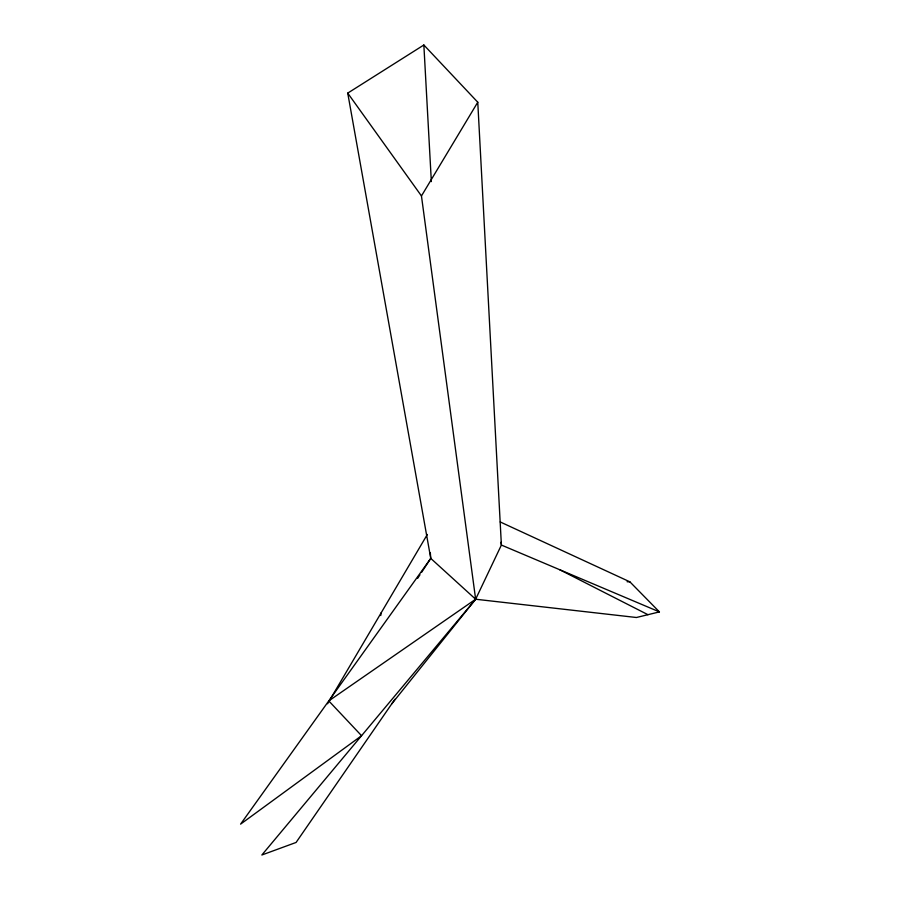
<?xml version="1.0" encoding="UTF-8"?>
<svg xmlns="http://www.w3.org/2000/svg" width="900" height="900" viewBox="0 0 900 900"><rect width="100%" height="100%" fill="white"/><g stroke="black" fill="none" stroke-linecap="round" stroke-linejoin="round"><path stroke-width="1.35" d="M380.745 615.533L381.195 612.776M391.759 703.856L475.639 599.231L501.39 545.051L477.765 102.218L423.855 45L347.738 93.116L430.762 558.394L475.639 599.231L636.424 617.501L659.408 611.899L629.887 581.839L500.243 521.966M327.589 703.778L427.331 534.454M394.931 699.255L296.077 842.456L261.855 855L475.639 599.231L421.459 195.953L477.765 102.218M417.656 578.306L419.974 574.796M421.515 572.456L430.762 558.394L430.324 552.78M430.762 558.394L240.593 824.13L361.564 735.716L328.781 700.898L475.639 599.231M627.097 581.726L629.887 581.839M659.408 611.899L501.39 545.051L500.951 542.284M559.665 569.7L647.944 614.689M347.738 93.116L421.459 195.953M423.855 45L431.348 181.586"/></g></svg>
